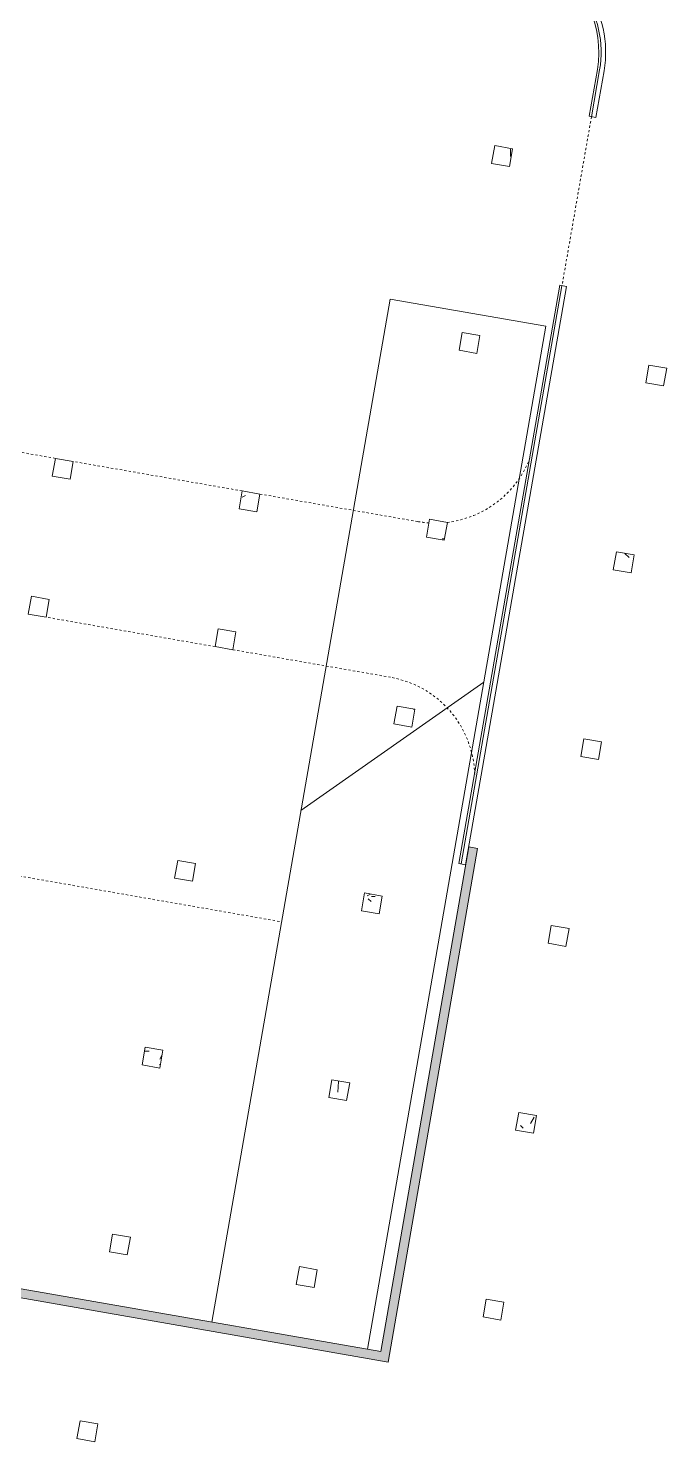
# Model space of a CAD drawing. Extents: x 274235 to 276654, y 142848 to 144425.
# Drawn here: x 276180.2 to 276208.5, y 142966.9 to 143029.5 of the extents above; entities that cross this region are included whole.
import ezdxf

# ---------------------------------------------------------------- set-up
doc = ezdxf.new("R2010")
doc.units = 0
doc.header["$LTSCALE"] = 1.5
doc.linetypes.add('ACM-G-HIDDEN2', pattern=[4.7625, 3.175, -1.5875])
doc.linetypes.add('Hidden 1_32_', pattern=[1.389063, 0.79375, -0.595313])
doc.layers.get('0').update_dxf_attribs({"linetype": 'CONTINUOUS', "lineweight": 0})
for name, color, linetype, lineweight in [('_ACM-A-DETL', 7, 'CONTINUOUS', 5), ('_ACM-A-DETL-THIN', 2, 'CONTINUOUS', 5), ('_ACM-A-WALL-FULL', 6, 'CONTINUOUS', 13), ('_ACM-A-WALL-PATT', 8, 'CONTINUOUS', 9), ('_ACM-S-STRU-CLOS', 5, 'CONTINUOUS', 5)]:
    doc.layers.add(name, color=color, linetype=linetype, lineweight=lineweight)

# ---------------------------------------------------------------- blocks, each defined once
blk = doc.blocks.new('M_Concrete-Rectangular-Column - 800 x 800mm-V184-B1_Working')
at = {"layer": '_ACM-S-STRU-CLOS'}
h = blk.add_hatch(dxfattribs=at)
h.set_pattern_fill('FP_119', color=256, style=0, pattern_type=2)
h.set_pattern_definition([(50, (-966604, -612804.6), (3643.682, -318.781), [381, -4191]), (355, (-966604, -612804.6), (-704.856, 3821.136), [304.8, -3352.8]), (100.451, (-966300.5, -612831), (2938.852, 3502.332), [323.8, -3561.801]), (46.184, (-966604, -611788.6), (5421.582, -840.855), [571.5, -6286.5]), (96.636, (-966152.3, -611858.6), (4748.051, 4948.551), [485.7, -5342.702]), (351.184, (-966604, -611788.6), (4748.1, 4948.506), [457.2, -5029.2]), (21, (-966096, -612042.6), (3032.288, -2045.3045), [381, -4191]), (326, (-966096, -612042.6), (1236.042, 3683.762), [304.8, -3352.8]), (71.451, (-965843.4, -612213), (4268.343, 1638.425), [323.8, -3561.801]), (37.5, (-966604.1, -612804.6), (61.772, 1691.1008), [167.64, -3144.52, 167.64, -6601.46]), (37.5, (-966604.1, -612804.6), (61.772, 1691.1008), [-3479.8, -3235.96, 167.64, -3197.86]), (7.5, (-966604.1, -612804.6), (1336.3933, 2003.6115), [167.64, -1772.92, 167.64, -4351.02]), (7.5, (-966604.1, -612804.6), (1336.3933, 2003.6115), [-2108.2, -3068.32, 167.64, -1115.06]), (327.5, (-967737, -612804.6), (2711.8178, -114.5786), [167.64, -1102.36, -9220.2]), (327.5, (-967737, -612804.6), (2711.8178, -114.5786), [-1270, 167.64, -3794.76, -5257.8]), (327.5, (-967737, -612804.6), (2711.8178, -114.5786), [-5232.4, 167.64, -5090.16]), (317.5, (-968245, -612804.6), (2962.5856, 508.5334), [167.64, -1483.36, 167.64, -6197.6]), (317.5, (-968245, -612804.6), (2962.5856, 508.5334), [-1818.64, -2463.8, 167.64, -3566.16])])
h.paths.add_polyline_path([(400, -400), (400, 400), (-400, 400), (-400, -400)])
at = {"layer": '_ACM-A-DETL', "color": 250}
for p, q in [((400, 400), (-400, 400)), ((-400, 400), (-400, -400)), ((400, -400), (400, 400)), ((-400, -400), (400, -400))]:
    blk.add_line(p, q, dxfattribs=at)
blk = doc.blocks.new('M_Concrete-Rectangular-Column - 800 x 800mm-V188-B1_Working')
at = {"layer": '_ACM-A-DETL', "color": 250}
for p, q in [((400, 400), (-400, 400)), ((-400, 400), (-400, -400)), ((400, -400), (400, 400)), ((-400, -400), (400, -400))]:
    blk.add_line(p, q, dxfattribs=at)
blk = doc.blocks.new('M_Concrete-Rectangular-Column - 800 x 800mm-V189-B1_Working')
at = {"layer": '_ACM-A-DETL', "color": 250}
for p, q in [((400, 400), (-400, 400)), ((-400, 400), (-400, -400)), ((400, -400), (400, 400)), ((-400, -400), (400, -400))]:
    blk.add_line(p, q, dxfattribs=at)
blk = doc.blocks.new('M_Concrete-Rectangular-Column - 800 x 800mm-V193-B1_Working')
at = {"layer": '_ACM-S-STRU-CLOS'}
h = blk.add_hatch(dxfattribs=at)
h.set_pattern_fill('FP_123', color=256, style=0, pattern_type=2)
h.set_pattern_definition([(50, (-975004, -596004.6), (3643.682, -318.781), [381, -4191]), (355, (-975004, -596004.6), (-704.856, 3821.136), [304.8, -3352.8]), (100.451, (-974700.5, -596031), (2938.852, 3502.332), [323.8, -3561.801]), (46.184, (-975004, -594988.6), (5421.582, -840.855), [571.5, -6286.5]), (96.636, (-974552.3, -595058.6), (4748.051, 4948.551), [485.7, -5342.702]), (351.184, (-975004, -594988.6), (4748.1, 4948.506), [457.2, -5029.2]), (21, (-974496, -595242.6), (3032.288, -2045.3045), [381, -4191]), (326, (-974496, -595242.6), (1236.042, 3683.762), [304.8, -3352.8]), (71.451, (-974243.4, -595413), (4268.343, 1638.425), [323.8, -3561.801]), (37.5, (-975004.1, -596004.6), (61.772, 1691.1008), [167.64, -3144.52, 167.64, -6601.46]), (37.5, (-975004.1, -596004.6), (61.772, 1691.1008), [-3479.8, -3235.96, 167.64, -3197.86]), (7.5, (-975004.1, -596004.6), (1336.3933, 2003.6115), [167.64, -1772.92, 167.64, -4351.02]), (7.5, (-975004.1, -596004.6), (1336.3933, 2003.6115), [-2108.2, -3068.32, 167.64, -1115.06]), (327.5, (-976137, -596004.6), (2711.8178, -114.5786), [167.64, -1102.36, -9220.2]), (327.5, (-976137, -596004.6), (2711.8178, -114.5786), [-1270, 167.64, -3794.76, -5257.8]), (327.5, (-976137, -596004.6), (2711.8178, -114.5786), [-5232.4, 167.64, -5090.16]), (317.5, (-976645, -596004.6), (2962.5856, 508.5334), [167.64, -1483.36, 167.64, -6197.6]), (317.5, (-976645, -596004.6), (2962.5856, 508.5334), [-1818.64, -2463.8, 167.64, -3566.16])])
h.paths.add_polyline_path([(400, -400), (400, 400), (-400, 400), (-400, -400)])
at = {"layer": '_ACM-A-DETL', "color": 250}
for p, q in [((400, 400), (-400, 400)), ((-400, 400), (-400, -400)), ((400, -400), (400, 400)), ((-400, -400), (400, -400))]:
    blk.add_line(p, q, dxfattribs=at)
blk = doc.blocks.new('M_Concrete-Rectangular-Column - 800 x 800mm-V194-B1_Working')
at = {"layer": '_ACM-S-STRU-CLOS'}
h = blk.add_hatch(dxfattribs=at)
h.set_pattern_fill('FP_124', color=256, style=0, pattern_type=2)
h.set_pattern_definition([(50, (-966604, -596004.6), (3643.682, -318.781), [381, -4191]), (355, (-966604, -596004.6), (-704.856, 3821.136), [304.8, -3352.8]), (100.451, (-966300.5, -596031), (2938.852, 3502.332), [323.8, -3561.801]), (46.184, (-966604, -594988.6), (5421.582, -840.855), [571.5, -6286.5]), (96.636, (-966152.3, -595058.6), (4748.051, 4948.551), [485.7, -5342.702]), (351.184, (-966604, -594988.6), (4748.1, 4948.506), [457.2, -5029.2]), (21, (-966096, -595242.6), (3032.288, -2045.3045), [381, -4191]), (326, (-966096, -595242.6), (1236.042, 3683.762), [304.8, -3352.8]), (71.451, (-965843.4, -595413), (4268.343, 1638.425), [323.8, -3561.801]), (37.5, (-966604.1, -596004.6), (61.772, 1691.1008), [167.64, -3144.52, 167.64, -6601.46]), (37.5, (-966604.1, -596004.6), (61.772, 1691.1008), [-3479.8, -3235.96, 167.64, -3197.86]), (7.5, (-966604.1, -596004.6), (1336.3933, 2003.6115), [167.64, -1772.92, 167.64, -4351.02]), (7.5, (-966604.1, -596004.6), (1336.3933, 2003.6115), [-2108.2, -3068.32, 167.64, -1115.06]), (327.5, (-967737, -596004.6), (2711.8178, -114.5786), [167.64, -1102.36, -9220.2]), (327.5, (-967737, -596004.6), (2711.8178, -114.5786), [-1270, 167.64, -3794.76, -5257.8]), (327.5, (-967737, -596004.6), (2711.8178, -114.5786), [-5232.4, 167.64, -5090.16]), (317.5, (-968245, -596004.6), (2962.5856, 508.5334), [167.64, -1483.36, 167.64, -6197.6]), (317.5, (-968245, -596004.6), (2962.5856, 508.5334), [-1818.64, -2463.8, 167.64, -3566.16])])
h.paths.add_polyline_path([(400, -400), (400, 400), (-400, 400), (-400, -400)])
at = {"layer": '_ACM-A-DETL', "color": 250}
for p, q in [((400, 400), (-400, 400)), ((-400, 400), (-400, -400)), ((400, -400), (400, 400)), ((-400, -400), (400, -400))]:
    blk.add_line(p, q, dxfattribs=at)
blk = doc.blocks.new('M_Concrete-Rectangular-Column - 800 x 800mm-V195-B1_Working')
at = {"layer": '_ACM-S-STRU-CLOS'}
h = blk.add_hatch(dxfattribs=at)
h.set_pattern_fill('FP_125', color=256, style=0, pattern_type=2)
h.set_pattern_definition([(50, (-958204, -595815), (3643.682, -318.781), [381, -4191]), (355, (-958204, -595815), (-704.856, 3821.136), [304.8, -3352.8]), (100.451, (-957900.5, -595841.5), (2938.852, 3502.332), [323.8, -3561.801]), (46.184, (-958204, -594799), (5421.582, -840.855), [571.5, -6286.5]), (96.636, (-957752.3, -594869), (4748.051, 4948.551), [485.7, -5342.702]), (351.184, (-958204, -594799), (4748.1, 4948.506), [457.2, -5029.2]), (21, (-957696, -595053), (3032.288, -2045.3045), [381, -4191]), (326, (-957696, -595053), (1236.042, 3683.762), [304.8, -3352.8]), (71.451, (-957443.4, -595223.4), (4268.343, 1638.425), [323.8, -3561.801]), (37.5, (-958204.1, -595815), (61.772, 1691.1008), [167.64, -3144.52, 167.64, -6601.46]), (37.5, (-958204.1, -595815), (61.772, 1691.1008), [-3479.8, -3235.96, 167.64, -3197.86]), (7.5, (-958204.1, -595815), (1336.3933, 2003.6115), [167.64, -1772.92, 167.64, -4351.02]), (7.5, (-958204.1, -595815), (1336.3933, 2003.6115), [-2108.2, -3068.32, 167.64, -1115.06]), (327.5, (-959337, -595815), (2711.8178, -114.5786), [167.64, -1102.36, -9220.2]), (327.5, (-959337, -595815), (2711.8178, -114.5786), [-1270, 167.64, -3794.76, -5257.8]), (327.5, (-959337, -595815), (2711.8178, -114.5786), [-5232.4, 167.64, -5090.16]), (317.5, (-959845, -595815), (2962.5856, 508.5334), [167.64, -1483.36, 167.64, -6197.6]), (317.5, (-959845, -595815), (2962.5856, 508.5334), [-1818.64, -2463.8, 167.64, -3566.16])])
h.paths.add_polyline_path([(400, -400), (400, 400), (-400, 400), (-400, -400)])
at = {"layer": '_ACM-A-DETL', "color": 250}
for p, q in [((400, 400), (-400, 400)), ((-400, 400), (-400, -400)), ((400, -400), (400, 400)), ((-400, -400), (400, -400))]:
    blk.add_line(p, q, dxfattribs=at)
blk = doc.blocks.new('M_Concrete-Rectangular-Column - 800 x 800mm-V196-B1_Working')
at = {"layer": '_ACM-S-STRU-CLOS'}
h = blk.add_hatch(dxfattribs=at)
h.set_pattern_fill('FP_126', color=256, style=0, pattern_type=2)
h.set_pattern_definition([(50, (-949804, -595815), (3643.682, -318.781), [381, -4191]), (355, (-949804, -595815), (-704.856, 3821.136), [304.8, -3352.8]), (100.451, (-949500.5, -595841.5), (2938.852, 3502.332), [323.8, -3561.801]), (46.184, (-949804, -594799), (5421.582, -840.855), [571.5, -6286.5]), (96.636, (-949352.3, -594869), (4748.051, 4948.551), [485.7, -5342.702]), (351.184, (-949804, -594799), (4748.1, 4948.506), [457.2, -5029.2]), (21, (-949296, -595053), (3032.288, -2045.3045), [381, -4191]), (326, (-949296, -595053), (1236.042, 3683.762), [304.8, -3352.8]), (71.451, (-949043.4, -595223.4), (4268.343, 1638.425), [323.8, -3561.801]), (37.5, (-949804.1, -595815), (61.772, 1691.1008), [167.64, -3144.52, 167.64, -6601.46]), (37.5, (-949804.1, -595815), (61.772, 1691.1008), [-3479.8, -3235.96, 167.64, -3197.86]), (7.5, (-949804.1, -595815), (1336.3933, 2003.6115), [167.64, -1772.92, 167.64, -4351.02]), (7.5, (-949804.1, -595815), (1336.3933, 2003.6115), [-2108.2, -3068.32, 167.64, -1115.06]), (327.5, (-950937, -595815), (2711.8178, -114.5786), [167.64, -1102.36, -9220.2]), (327.5, (-950937, -595815), (2711.8178, -114.5786), [-1270, 167.64, -3794.76, -5257.8]), (327.5, (-950937, -595815), (2711.8178, -114.5786), [-5232.4, 167.64, -5090.16]), (317.5, (-951445, -595815), (2962.5856, 508.5334), [167.64, -1483.36, 167.64, -6197.6]), (317.5, (-951445, -595815), (2962.5856, 508.5334), [-1818.64, -2463.8, 167.64, -3566.16])])
h.paths.add_polyline_path([(400, -400), (400, 400), (-400, 400), (-400, -400)])
at = {"layer": '_ACM-A-DETL', "color": 250}
for p, q in [((400, 400), (-400, 400)), ((-400, 400), (-400, -400)), ((400, -400), (400, 400)), ((-400, -400), (400, -400))]:
    blk.add_line(p, q, dxfattribs=at)
blk = doc.blocks.new('M_Concrete-Rectangular-Column - 800 x 800mm-V205-B1_Working')
at = {"layer": '_ACM-A-DETL', "color": 250}
for p, q in [((400, 400), (-400, 400)), ((-400, 400), (-400, -400)), ((400, -400), (400, 400)), ((-400, -400), (400, -400))]:
    blk.add_line(p, q, dxfattribs=at)
blk = doc.blocks.new('M_Concrete-Rectangular-Column - 800 x 800mm-V206-B1_Working')
at = {"layer": '_ACM-S-STRU-CLOS'}
h = blk.add_hatch(dxfattribs=at)
h.set_pattern_fill('FP_133', color=256, style=0, pattern_type=2)
h.set_pattern_definition([(50, (-966604, -587604.6), (3643.682, -318.781), [381, -4191]), (355, (-966604, -587604.6), (-704.856, 3821.136), [304.8, -3352.8]), (100.451, (-966300.5, -587631), (2938.852, 3502.332), [323.8, -3561.801]), (46.184, (-966604, -586588.6), (5421.582, -840.855), [571.5, -6286.5]), (96.636, (-966152.3, -586658.6), (4748.051, 4948.551), [485.7, -5342.702]), (351.184, (-966604, -586588.6), (4748.1, 4948.506), [457.2, -5029.2]), (21, (-966096, -586842.6), (3032.288, -2045.3045), [381, -4191]), (326, (-966096, -586842.6), (1236.042, 3683.762), [304.8, -3352.8]), (71.451, (-965843.4, -587013), (4268.343, 1638.425), [323.8, -3561.801]), (37.5, (-966604.1, -587604.6), (61.772, 1691.1008), [167.64, -3144.52, 167.64, -6601.46]), (37.5, (-966604.1, -587604.6), (61.772, 1691.1008), [-3479.8, -3235.96, 167.64, -3197.86]), (7.5, (-966604.1, -587604.6), (1336.3933, 2003.6115), [167.64, -1772.92, 167.64, -4351.02]), (7.5, (-966604.1, -587604.6), (1336.3933, 2003.6115), [-2108.2, -3068.32, 167.64, -1115.06]), (327.5, (-967737, -587604.6), (2711.8178, -114.5786), [167.64, -1102.36, -9220.2]), (327.5, (-967737, -587604.6), (2711.8178, -114.5786), [-1270, 167.64, -3794.76, -5257.8]), (327.5, (-967737, -587604.6), (2711.8178, -114.5786), [-5232.4, 167.64, -5090.16]), (317.5, (-968245, -587604.6), (2962.5856, 508.5334), [167.64, -1483.36, 167.64, -6197.6]), (317.5, (-968245, -587604.6), (2962.5856, 508.5334), [-1818.64, -2463.8, 167.64, -3566.16])])
h.paths.add_polyline_path([(400, -400), (400, 400), (-400, 400), (-400, -400)])
at = {"layer": '_ACM-A-DETL', "color": 250}
for p, q in [((400, 400), (-400, 400)), ((-400, 400), (-400, -400)), ((400, -400), (400, 400)), ((-400, -400), (400, -400))]:
    blk.add_line(p, q, dxfattribs=at)
blk = doc.blocks.new('M_Concrete-Rectangular-Column - 800 x 800mm-V207-B1_Working')
at = {"layer": '_ACM-A-DETL', "color": 250}
for p, q in [((400, 400), (-400, 400)), ((-400, 400), (-400, -400)), ((400, -400), (400, 400)), ((-400, -400), (400, -400))]:
    blk.add_line(p, q, dxfattribs=at)
blk = doc.blocks.new('M_Concrete-Rectangular-Column - 800 x 800mm-V208-B1_Working')
at = {"layer": '_ACM-S-STRU-CLOS'}
h = blk.add_hatch(dxfattribs=at)
h.set_pattern_fill('FP_134', color=256, style=0, pattern_type=2)
h.set_pattern_definition([(50, (-949804, -589615), (3643.682, -318.781), [381, -4191]), (355, (-949804, -589615), (-704.856, 3821.136), [304.8, -3352.8]), (100.451, (-949500.5, -589641.5), (2938.852, 3502.332), [323.8, -3561.801]), (46.184, (-949804, -588599), (5421.582, -840.855), [571.5, -6286.5]), (96.636, (-949352.3, -588669), (4748.051, 4948.551), [485.7, -5342.702]), (351.184, (-949804, -588599), (4748.1, 4948.506), [457.2, -5029.2]), (21, (-949296, -588853), (3032.288, -2045.3045), [381, -4191]), (326, (-949296, -588853), (1236.042, 3683.762), [304.8, -3352.8]), (71.451, (-949043.4, -589023.4), (4268.343, 1638.425), [323.8, -3561.801]), (37.5, (-949804.1, -589615), (61.772, 1691.1008), [167.64, -3144.52, 167.64, -6601.46]), (37.5, (-949804.1, -589615), (61.772, 1691.1008), [-3479.8, -3235.96, 167.64, -3197.86]), (7.5, (-949804.1, -589615), (1336.3933, 2003.6115), [167.64, -1772.92, 167.64, -4351.02]), (7.5, (-949804.1, -589615), (1336.3933, 2003.6115), [-2108.2, -3068.32, 167.64, -1115.06]), (327.5, (-950937, -589615), (2711.8178, -114.5786), [167.64, -1102.36, -9220.2]), (327.5, (-950937, -589615), (2711.8178, -114.5786), [-1270, 167.64, -3794.76, -5257.8]), (327.5, (-950937, -589615), (2711.8178, -114.5786), [-5232.4, 167.64, -5090.16]), (317.5, (-951445, -589615), (2962.5856, 508.5334), [167.64, -1483.36, 167.64, -6197.6]), (317.5, (-951445, -589615), (2962.5856, 508.5334), [-1818.64, -2463.8, 167.64, -3566.16])])
h.paths.add_polyline_path([(400, -400), (400, 400), (-400, 400), (-400, -400)])
at = {"layer": '_ACM-A-DETL', "color": 250}
for p, q in [((400, 400), (-400, 400)), ((-400, 400), (-400, -400)), ((400, -400), (400, 400)), ((-400, -400), (400, -400))]:
    blk.add_line(p, q, dxfattribs=at)
blk = doc.blocks.new('M_Concrete-Rectangular-Column - 800 x 800mm-V217-B1_Working')
at = {"layer": '_ACM-A-DETL', "color": 250}
for p, q in [((400, 400), (-400, 400)), ((-400, 400), (-400, -400)), ((400, -400), (400, 400)), ((-400, -400), (400, -400))]:
    blk.add_line(p, q, dxfattribs=at)
blk = doc.blocks.new('M_Concrete-Rectangular-Column - 800 x 800mm-V218-B1_Working')
at = {"layer": '_ACM-S-STRU-CLOS'}
h = blk.add_hatch(dxfattribs=at)
h.set_pattern_fill('FP_142', color=256, style=0, pattern_type=2)
h.set_pattern_definition([(50, (-966604, -579204.6), (3643.682, -318.781), [381, -4191]), (355, (-966604, -579204.6), (-704.856, 3821.136), [304.8, -3352.8]), (100.451, (-966300.5, -579231), (2938.852, 3502.332), [323.8, -3561.801]), (46.184, (-966604, -578188.6), (5421.582, -840.855), [571.5, -6286.5]), (96.636, (-966152.3, -578258.6), (4748.051, 4948.551), [485.7, -5342.702]), (351.184, (-966604, -578188.6), (4748.1, 4948.506), [457.2, -5029.2]), (21, (-966096, -578442.6), (3032.288, -2045.3045), [381, -4191]), (326, (-966096, -578442.6), (1236.042, 3683.762), [304.8, -3352.8]), (71.451, (-965843.4, -578613), (4268.343, 1638.425), [323.8, -3561.801]), (37.5, (-966604.1, -579204.6), (61.772, 1691.1008), [167.64, -3144.52, 167.64, -6601.46]), (37.5, (-966604.1, -579204.6), (61.772, 1691.1008), [-3479.8, -3235.96, 167.64, -3197.86]), (7.5, (-966604.1, -579204.6), (1336.3933, 2003.6115), [167.64, -1772.92, 167.64, -4351.02]), (7.5, (-966604.1, -579204.6), (1336.3933, 2003.6115), [-2108.2, -3068.32, 167.64, -1115.06]), (327.5, (-967737, -579204.6), (2711.8178, -114.5786), [167.64, -1102.36, -9220.2]), (327.5, (-967737, -579204.6), (2711.8178, -114.5786), [-1270, 167.64, -3794.76, -5257.8]), (327.5, (-967737, -579204.6), (2711.8178, -114.5786), [-5232.4, 167.64, -5090.16]), (317.5, (-968245, -579204.6), (2962.5856, 508.5334), [167.64, -1483.36, 167.64, -6197.6]), (317.5, (-968245, -579204.6), (2962.5856, 508.5334), [-1818.64, -2463.8, 167.64, -3566.16])])
h.paths.add_polyline_path([(400, -400), (400, 400), (-400, 400), (-400, -400)])
at = {"layer": '_ACM-A-DETL', "color": 250}
for p, q in [((400, 400), (-400, 400)), ((-400, 400), (-400, -400)), ((400, -400), (400, 400)), ((-400, -400), (400, -400))]:
    blk.add_line(p, q, dxfattribs=at)
blk = doc.blocks.new('M_Concrete-Rectangular-Column - 800 x 800mm-V219-B1_Working')
at = {"layer": '_ACM-S-STRU-CLOS'}
h = blk.add_hatch(dxfattribs=at)
h.set_pattern_fill('FP_143', color=256, style=0, pattern_type=2)
h.set_pattern_definition([(50, (-958204, -579204.6), (3643.682, -318.781), [381, -4191]), (355, (-958204, -579204.6), (-704.856, 3821.136), [304.8, -3352.8]), (100.451, (-957900.5, -579231), (2938.852, 3502.332), [323.8, -3561.801]), (46.184, (-958204, -578188.6), (5421.582, -840.855), [571.5, -6286.5]), (96.636, (-957752.3, -578258.6), (4748.051, 4948.551), [485.7, -5342.702]), (351.184, (-958204, -578188.6), (4748.1, 4948.506), [457.2, -5029.2]), (21, (-957696, -578442.6), (3032.288, -2045.3045), [381, -4191]), (326, (-957696, -578442.6), (1236.042, 3683.762), [304.8, -3352.8]), (71.451, (-957443.4, -578613), (4268.343, 1638.425), [323.8, -3561.801]), (37.5, (-958204.1, -579204.6), (61.772, 1691.1008), [167.64, -3144.52, 167.64, -6601.46]), (37.5, (-958204.1, -579204.6), (61.772, 1691.1008), [-3479.8, -3235.96, 167.64, -3197.86]), (7.5, (-958204.1, -579204.6), (1336.3933, 2003.6115), [167.64, -1772.92, 167.64, -4351.02]), (7.5, (-958204.1, -579204.6), (1336.3933, 2003.6115), [-2108.2, -3068.32, 167.64, -1115.06]), (327.5, (-959337, -579204.6), (2711.8178, -114.5786), [167.64, -1102.36, -9220.2]), (327.5, (-959337, -579204.6), (2711.8178, -114.5786), [-1270, 167.64, -3794.76, -5257.8]), (327.5, (-959337, -579204.6), (2711.8178, -114.5786), [-5232.4, 167.64, -5090.16]), (317.5, (-959845, -579204.6), (2962.5856, 508.5334), [167.64, -1483.36, 167.64, -6197.6]), (317.5, (-959845, -579204.6), (2962.5856, 508.5334), [-1818.64, -2463.8, 167.64, -3566.16])])
h.paths.add_polyline_path([(400, -400), (400, 400), (-400, 400), (-400, -400)])
at = {"layer": '_ACM-A-DETL', "color": 250}
for p, q in [((400, 400), (-400, 400)), ((-400, 400), (-400, -400)), ((400, -400), (400, 400)), ((-400, -400), (400, -400))]:
    blk.add_line(p, q, dxfattribs=at)
blk = doc.blocks.new('M_Concrete-Rectangular-Column - 800 x 800mm-V224-B1_Working')
at = {"layer": '_ACM-S-STRU-CLOS'}
h = blk.add_hatch(dxfattribs=at)
h.set_pattern_fill('FP_148', color=256, style=0, pattern_type=2)
h.set_pattern_definition([(50, (-975004, -570804.6), (3643.682, -318.781), [381, -4191]), (355, (-975004, -570804.6), (-704.856, 3821.136), [304.8, -3352.8]), (100.451, (-974700.5, -570831), (2938.852, 3502.332), [323.8, -3561.801]), (46.184, (-975004, -569788.6), (5421.582, -840.855), [571.5, -6286.5]), (96.636, (-974552.3, -569858.6), (4748.051, 4948.551), [485.7, -5342.702]), (351.184, (-975004, -569788.6), (4748.1, 4948.506), [457.2, -5029.2]), (21, (-974496, -570042.6), (3032.288, -2045.3045), [381, -4191]), (326, (-974496, -570042.6), (1236.042, 3683.762), [304.8, -3352.8]), (71.451, (-974243.4, -570213), (4268.343, 1638.425), [323.8, -3561.801]), (37.5, (-975004.1, -570804.6), (61.772, 1691.1008), [167.64, -3144.52, 167.64, -6601.46]), (37.5, (-975004.1, -570804.6), (61.772, 1691.1008), [-3479.8, -3235.96, 167.64, -3197.86]), (7.5, (-975004.1, -570804.6), (1336.3933, 2003.6115), [167.64, -1772.92, 167.64, -4351.02]), (7.5, (-975004.1, -570804.6), (1336.3933, 2003.6115), [-2108.2, -3068.32, 167.64, -1115.06]), (327.5, (-976137, -570804.6), (2711.8178, -114.5786), [167.64, -1102.36, -9220.2]), (327.5, (-976137, -570804.6), (2711.8178, -114.5786), [-1270, 167.64, -3794.76, -5257.8]), (327.5, (-976137, -570804.6), (2711.8178, -114.5786), [-5232.4, 167.64, -5090.16]), (317.5, (-976645, -570804.6), (2962.5856, 508.5334), [167.64, -1483.36, 167.64, -6197.6]), (317.5, (-976645, -570804.6), (2962.5856, 508.5334), [-1818.64, -2463.8, 167.64, -3566.16])])
h.paths.add_polyline_path([(400, -400), (400, 400), (-400, 400), (-400, -400)])
at = {"layer": '_ACM-A-DETL', "color": 250}
for p, q in [((400, 400), (-400, 400)), ((-400, 400), (-400, -400)), ((400, -400), (400, 400)), ((-400, -400), (400, -400))]:
    blk.add_line(p, q, dxfattribs=at)
blk = doc.blocks.new('M_Concrete-Rectangular-Column - 800 x 800mm-V225-B1_Working')
at = {"layer": '_ACM-S-STRU-CLOS'}
h = blk.add_hatch(dxfattribs=at)
h.set_pattern_fill('FP_149', color=256, style=0, pattern_type=2)
h.set_pattern_definition([(50, (-966604, -570804.6), (3643.682, -318.781), [381, -4191]), (355, (-966604, -570804.6), (-704.856, 3821.136), [304.8, -3352.8]), (100.451, (-966300.5, -570831), (2938.852, 3502.332), [323.8, -3561.801]), (46.184, (-966604, -569788.6), (5421.582, -840.855), [571.5, -6286.5]), (96.636, (-966152.3, -569858.6), (4748.051, 4948.551), [485.7, -5342.702]), (351.184, (-966604, -569788.6), (4748.1, 4948.506), [457.2, -5029.2]), (21, (-966096, -570042.6), (3032.288, -2045.3045), [381, -4191]), (326, (-966096, -570042.6), (1236.042, 3683.762), [304.8, -3352.8]), (71.451, (-965843.4, -570213), (4268.343, 1638.425), [323.8, -3561.801]), (37.5, (-966604.1, -570804.6), (61.772, 1691.1008), [167.64, -3144.52, 167.64, -6601.46]), (37.5, (-966604.1, -570804.6), (61.772, 1691.1008), [-3479.8, -3235.96, 167.64, -3197.86]), (7.5, (-966604.1, -570804.6), (1336.3933, 2003.6115), [167.64, -1772.92, 167.64, -4351.02]), (7.5, (-966604.1, -570804.6), (1336.3933, 2003.6115), [-2108.2, -3068.32, 167.64, -1115.06]), (327.5, (-967737, -570804.6), (2711.8178, -114.5786), [167.64, -1102.36, -9220.2]), (327.5, (-967737, -570804.6), (2711.8178, -114.5786), [-1270, 167.64, -3794.76, -5257.8]), (327.5, (-967737, -570804.6), (2711.8178, -114.5786), [-5232.4, 167.64, -5090.16]), (317.5, (-968245, -570804.6), (2962.5856, 508.5334), [167.64, -1483.36, 167.64, -6197.6]), (317.5, (-968245, -570804.6), (2962.5856, 508.5334), [-1818.64, -2463.8, 167.64, -3566.16])])
h.paths.add_polyline_path([(400, -400), (400, 400), (-400, 400), (-400, -400)])
at = {"layer": '_ACM-A-DETL', "color": 250}
for p, q in [((400, 400), (-400, 400)), ((-400, 400), (-400, -400)), ((400, -400), (400, 400)), ((-400, -400), (400, -400))]:
    blk.add_line(p, q, dxfattribs=at)
blk = doc.blocks.new('M_Concrete-Rectangular-Column - 800 x 800mm-V226-B1_Working')
at = {"layer": '_ACM-S-STRU-CLOS'}
h = blk.add_hatch(dxfattribs=at)
h.set_pattern_fill('FP_150', color=256, style=0, pattern_type=2)
h.set_pattern_definition([(50, (-958204, -570804.6), (3643.682, -318.781), [381, -4191]), (355, (-958204, -570804.6), (-704.856, 3821.136), [304.8, -3352.8]), (100.451, (-957900.5, -570831), (2938.852, 3502.332), [323.8, -3561.801]), (46.184, (-958204, -569788.6), (5421.582, -840.855), [571.5, -6286.5]), (96.636, (-957752.3, -569858.6), (4748.051, 4948.551), [485.7, -5342.702]), (351.184, (-958204, -569788.6), (4748.1, 4948.506), [457.2, -5029.2]), (21, (-957696, -570042.6), (3032.288, -2045.3045), [381, -4191]), (326, (-957696, -570042.6), (1236.042, 3683.762), [304.8, -3352.8]), (71.451, (-957443.4, -570213), (4268.343, 1638.425), [323.8, -3561.801]), (37.5, (-958204.1, -570804.6), (61.772, 1691.1008), [167.64, -3144.52, 167.64, -6601.46]), (37.5, (-958204.1, -570804.6), (61.772, 1691.1008), [-3479.8, -3235.96, 167.64, -3197.86]), (7.5, (-958204.1, -570804.6), (1336.3933, 2003.6115), [167.64, -1772.92, 167.64, -4351.02]), (7.5, (-958204.1, -570804.6), (1336.3933, 2003.6115), [-2108.2, -3068.32, 167.64, -1115.06]), (327.5, (-959337, -570804.6), (2711.8178, -114.5786), [167.64, -1102.36, -9220.2]), (327.5, (-959337, -570804.6), (2711.8178, -114.5786), [-1270, 167.64, -3794.76, -5257.8]), (327.5, (-959337, -570804.6), (2711.8178, -114.5786), [-5232.4, 167.64, -5090.16]), (317.5, (-959845, -570804.6), (2962.5856, 508.5334), [167.64, -1483.36, 167.64, -6197.6]), (317.5, (-959845, -570804.6), (2962.5856, 508.5334), [-1818.64, -2463.8, 167.64, -3566.16])])
h.paths.add_polyline_path([(400, -400), (400, 400), (-400, 400), (-400, -400)])
at = {"layer": '_ACM-A-DETL', "color": 250}
for p, q in [((400, 400), (-400, 400)), ((-400, 400), (-400, -400)), ((400, -400), (400, 400)), ((-400, -400), (400, -400))]:
    blk.add_line(p, q, dxfattribs=at)
blk = doc.blocks.new('M_Concrete-Rectangular-Column - 800 x 800mm-V231-B1_Working')
at = {"layer": '_ACM-A-DETL', "color": 250}
for p, q in [((400, 400), (-400, 400)), ((-400, 400), (-400, -400)), ((400, -400), (400, 400)), ((-400, -400), (400, -400))]:
    blk.add_line(p, q, dxfattribs=at)
blk = doc.blocks.new('M_Concrete-Rectangular-Column - 800 x 800mm-V232-B1_Working')
at = {"layer": '_ACM-S-STRU-CLOS'}
h = blk.add_hatch(dxfattribs=at)
h.set_pattern_fill('FP_153', color=256, style=0, pattern_type=2)
h.set_pattern_definition([(50, (-966604, -562404.6), (3643.682, -318.781), [381, -4191]), (355, (-966604, -562404.6), (-704.856, 3821.136), [304.8, -3352.8]), (100.451, (-966300.5, -562431), (2938.852, 3502.332), [323.8, -3561.801]), (46.184, (-966604, -561388.6), (5421.582, -840.855), [571.5, -6286.5]), (96.636, (-966152.3, -561458.6), (4748.051, 4948.551), [485.7, -5342.702]), (351.184, (-966604, -561388.6), (4748.1, 4948.506), [457.2, -5029.2]), (21, (-966096, -561642.6), (3032.288, -2045.3045), [381, -4191]), (326, (-966096, -561642.6), (1236.042, 3683.762), [304.8, -3352.8]), (71.451, (-965843.4, -561813), (4268.343, 1638.425), [323.8, -3561.801]), (37.5, (-966604.1, -562404.6), (61.772, 1691.1008), [167.64, -3144.52, 167.64, -6601.46]), (37.5, (-966604.1, -562404.6), (61.772, 1691.1008), [-3479.8, -3235.96, 167.64, -3197.86]), (7.5, (-966604.1, -562404.6), (1336.3933, 2003.6115), [167.64, -1772.92, 167.64, -4351.02]), (7.5, (-966604.1, -562404.6), (1336.3933, 2003.6115), [-2108.2, -3068.32, 167.64, -1115.06]), (327.5, (-967737, -562404.6), (2711.8178, -114.5786), [167.64, -1102.36, -9220.2]), (327.5, (-967737, -562404.6), (2711.8178, -114.5786), [-1270, 167.64, -3794.76, -5257.8]), (327.5, (-967737, -562404.6), (2711.8178, -114.5786), [-5232.4, 167.64, -5090.16]), (317.5, (-968245, -562404.6), (2962.5856, 508.5334), [167.64, -1483.36, 167.64, -6197.6]), (317.5, (-968245, -562404.6), (2962.5856, 508.5334), [-1818.64, -2463.8, 167.64, -3566.16])])
h.paths.add_polyline_path([(400, -400), (400, 400), (-400, 400), (-400, -400)])
at = {"layer": '_ACM-A-DETL', "color": 250}
for p, q in [((400, 400), (-400, 400)), ((-400, 400), (-400, -400)), ((400, -400), (400, 400)), ((-400, -400), (400, -400))]:
    blk.add_line(p, q, dxfattribs=at)
blk = doc.blocks.new('M_Concrete-Rectangular-Column - 800 x 800mm-V233-B1_Working')
at = {"layer": '_ACM-A-DETL', "color": 250}
for p, q in [((400, 400), (-400, 400)), ((-400, 400), (-400, -400)), ((400, -400), (400, 400)), ((-400, -400), (400, -400))]:
    blk.add_line(p, q, dxfattribs=at)
blk = doc.blocks.new('M_Concrete-Rectangular-Column - 800 x 800mm-V240-B1_Working')
at = {"layer": '_ACM-S-STRU-CLOS'}
h = blk.add_hatch(dxfattribs=at)
h.set_pattern_fill('FP_157', color=256, style=0, pattern_type=2)
h.set_pattern_definition([(50, (-958204, -554004.6), (3643.682, -318.781), [381, -4191]), (355, (-958204, -554004.6), (-704.856, 3821.136), [304.8, -3352.8]), (100.451, (-957900.5, -554031), (2938.852, 3502.332), [323.8, -3561.801]), (46.184, (-958204, -552988.6), (5421.582, -840.855), [571.5, -6286.5]), (96.636, (-957752.3, -553058.6), (4748.051, 4948.551), [485.7, -5342.702]), (351.184, (-958204, -552988.6), (4748.1, 4948.506), [457.2, -5029.2]), (21, (-957696, -553242.6), (3032.288, -2045.3045), [381, -4191]), (326, (-957696, -553242.6), (1236.042, 3683.762), [304.8, -3352.8]), (71.451, (-957443.4, -553413), (4268.343, 1638.425), [323.8, -3561.801]), (37.5, (-958204.1, -554004.6), (61.772, 1691.1008), [167.64, -3144.52, 167.64, -6601.46]), (37.5, (-958204.1, -554004.6), (61.772, 1691.1008), [-3479.8, -3235.96, 167.64, -3197.86]), (7.5, (-958204.1, -554004.6), (1336.3933, 2003.6115), [167.64, -1772.92, 167.64, -4351.02]), (7.5, (-958204.1, -554004.6), (1336.3933, 2003.6115), [-2108.2, -3068.32, 167.64, -1115.06]), (327.5, (-959337, -554004.6), (2711.8178, -114.5786), [167.64, -1102.36, -9220.2]), (327.5, (-959337, -554004.6), (2711.8178, -114.5786), [-1270, 167.64, -3794.76, -5257.8]), (327.5, (-959337, -554004.6), (2711.8178, -114.5786), [-5232.4, 167.64, -5090.16]), (317.5, (-959845, -554004.6), (2962.5856, 508.5334), [167.64, -1483.36, 167.64, -6197.6]), (317.5, (-959845, -554004.6), (2962.5856, 508.5334), [-1818.64, -2463.8, 167.64, -3566.16])])
h.paths.add_polyline_path([(400, -400), (400, 400), (-400, 400), (-400, -400)])
at = {"layer": '_ACM-A-DETL', "color": 250}
for p, q in [((400, 400), (-400, 400)), ((-400, 400), (-400, -400)), ((400, -400), (400, 400)), ((-400, -400), (400, -400))]:
    blk.add_line(p, q, dxfattribs=at)
blk = doc.blocks.new('BASEMENT20250512')
at = {"layer": '_ACM-A-WALL-PATT', "lineweight": 5}
for points in [[(970404.1236, 559714.9342), (970804.1236, 559714.9342), (970804.1236, 582404.5659), (970404.1236, 582404.5659), (970404.1236, 578578.5899)], [(922300.5669, 559314.9342), (970804.1236, 559314.9342), (970804.1236, 559714.9342), (922367.3121, 559714.9342)]]:
    blk.add_hatch(color=256, dxfattribs=at).paths.add_polyline_path(points)
at = {"layer": '_ACM-A-DETL', "color": 250, "linetype": 'ACM-G-HIDDEN2'}
for p, q in [((970204.1236, 615204.5658), (970204.1236, 607604.5658)), ((949404.1236, 596214.935), (941804.1237, 596214.935)), ((957804.1236, 596214.935), (950204.1236, 596214.935)), ((965704.1236, 596214.935), (958604.1236, 596214.935)), ((957804.1236, 589214.9349), (950204.1236, 589214.9349)), ((965704.1236, 589214.9349), (958604.1236, 589214.9349))]:
    blk.add_line(p, q, dxfattribs=at)
at = {"layer": '_ACM-A-DETL', "color": 250, "linetype": 'Hidden 1_32_'}
blk.add_line((911604.1238, 577714.9342), (962804.1236, 577714.9342), dxfattribs=at)
at = {"layer": '_ACM-A-DETL', "color": 250, "linetype": 'ACM-G-HIDDEN2'}
for centre, start, end in [((965704.1236, 600714.935), 286.631623419, 348.569117139), ((965704.1236, 600714.935), 270.000000019, 276.387884972), ((965704.1236, 584714.9349), 11.430882861, 89.999999981)]:
    blk.add_arc(centre, 4500, start, end, dxfattribs=at)
at = {"layer": '_ACM-A-DETL-THIN'}
for p, q in [((962804.1236, 559714.9342), (962804.1236, 605714.9342)), ((969804.1236, 605714.9342), (962804.1236, 605714.9342)), ((969804.1236, 559714.9342), (969804.1236, 605714.9342)), ((962804.1236, 582714.9342), (969804.1236, 589714.9342))]:
    blk.add_line(p, q, dxfattribs=at)
at = {"layer": '_ACM-A-WALL-FULL', "lineweight": 9}
for p, q in [((970104.1236, 617304.5647), (970104.1236, 615204.5658)), ((970404.1236, 615204.5658), (970404.1236, 617304.5647)), ((970104.1236, 615204.5658), (970404.1236, 615204.5658)), ((970404.1236, 607604.5658), (970104.1236, 607604.5658)), ((970104.1236, 607604.5658), (970104.1236, 581604.5659)), ((970404.1236, 581604.5659), (970404.1236, 607604.5658)), ((970404.1236, 582404.5659), (970404.1236, 559714.9342)), ((970804.1236, 582404.5659), (970404.1236, 582404.5659)), ((970804.1236, 559314.9342), (970804.1236, 582404.5659)), ((970104.1236, 581604.5659), (970404.1236, 581604.5659)), ((922300.5669, 559314.9342), (970804.1236, 559314.9342)), ((970404.1236, 559714.9342), (922367.3121, 559714.9342))]:
    blk.add_line(p, q, dxfattribs=at)
at = {"layer": '_ACM-A-WALL-FULL'}
for p, q in [((970204.1236, 617304.5647), (970204.1236, 615204.5658)), ((970204.1236, 607604.5658), (970204.1236, 581604.5659))]:
    blk.add_line(p, q, dxfattribs=at)
at = {"layer": '_ACM-A-WALL-FULL', "lineweight": 9}
for radius, end in [(4800, 90.000000065), (4500, 71.872700534)]:
    blk.add_arc((965604.1236, 617304.5647), radius, 0, end, dxfattribs=at)
at = {"layer": '_ACM-A-WALL-FULL'}
blk.add_arc((965604.1236, 617304.5647), 4600, 0, 90.000000065, dxfattribs=at)
at = {"layer": '_ACM-S-STRU-CLOS'}
for name, p in [('M_Concrete-Rectangular-Column - 800 x 800mm-V184-B1_Working', (966604.1236, 612804.5658)), ('M_Concrete-Rectangular-Column - 800 x 800mm-V189-B1_Working', (966604.1236, 604404.5658)), ('M_Concrete-Rectangular-Column - 800 x 800mm-V188-B1_Working', (975004.1235, 604404.5658)), ('M_Concrete-Rectangular-Column - 800 x 800mm-V196-B1_Working', (949804.1236, 595814.935)), ('M_Concrete-Rectangular-Column - 800 x 800mm-V195-B1_Working', (958204.1236, 595814.935)), ('M_Concrete-Rectangular-Column - 800 x 800mm-V194-B1_Working', (966604.1236, 596004.5658)), ('M_Concrete-Rectangular-Column - 800 x 800mm-V193-B1_Working', (975004.1235, 596004.5658)), ('M_Concrete-Rectangular-Column - 800 x 800mm-V208-B1_Working', (949804.1236, 589614.9349)), ('M_Concrete-Rectangular-Column - 800 x 800mm-V207-B1_Working', (958204.1236, 589614.9351)), ('M_Concrete-Rectangular-Column - 800 x 800mm-V206-B1_Working', (966604.1236, 587604.5658)), ('M_Concrete-Rectangular-Column - 800 x 800mm-V205-B1_Working', (975004.1235, 587604.5658)), ('M_Concrete-Rectangular-Column - 800 x 800mm-V219-B1_Working', (958204.1236, 579204.5659)), ('M_Concrete-Rectangular-Column - 800 x 800mm-V218-B1_Working', (966604.1236, 579204.5659)), ('M_Concrete-Rectangular-Column - 800 x 800mm-V217-B1_Working', (975004.1235, 579204.5659)), ('M_Concrete-Rectangular-Column - 800 x 800mm-V226-B1_Working', (958204.1236, 570804.5659)), ('M_Concrete-Rectangular-Column - 800 x 800mm-V225-B1_Working', (966604.1236, 570804.5659)), ('M_Concrete-Rectangular-Column - 800 x 800mm-V224-B1_Working', (975004.1235, 570804.5659)), ('M_Concrete-Rectangular-Column - 800 x 800mm-V233-B1_Working', (958204.1236, 562404.5659)), ('M_Concrete-Rectangular-Column - 800 x 800mm-V232-B1_Working', (966604.1236, 562404.5659)), ('M_Concrete-Rectangular-Column - 800 x 800mm-V231-B1_Working', (975004.1235, 562404.5659)), ('M_Concrete-Rectangular-Column - 800 x 800mm-V240-B1_Working', (958204.1236, 554004.566))]:
    blk.add_blockref(name, p, dxfattribs=at)

msp = doc.modelspace()

# ---------------------------------------------------------------- block references
at = {"xscale": 0.0009999999999999994, "yscale": 0.001, "zscale": 0.001, "rotation": 350.1075696352769}
msp.add_blockref('BASEMENT20250512', (275143.722, 142586.221), dxfattribs=at)

doc.saveas('drawing.dxf')
